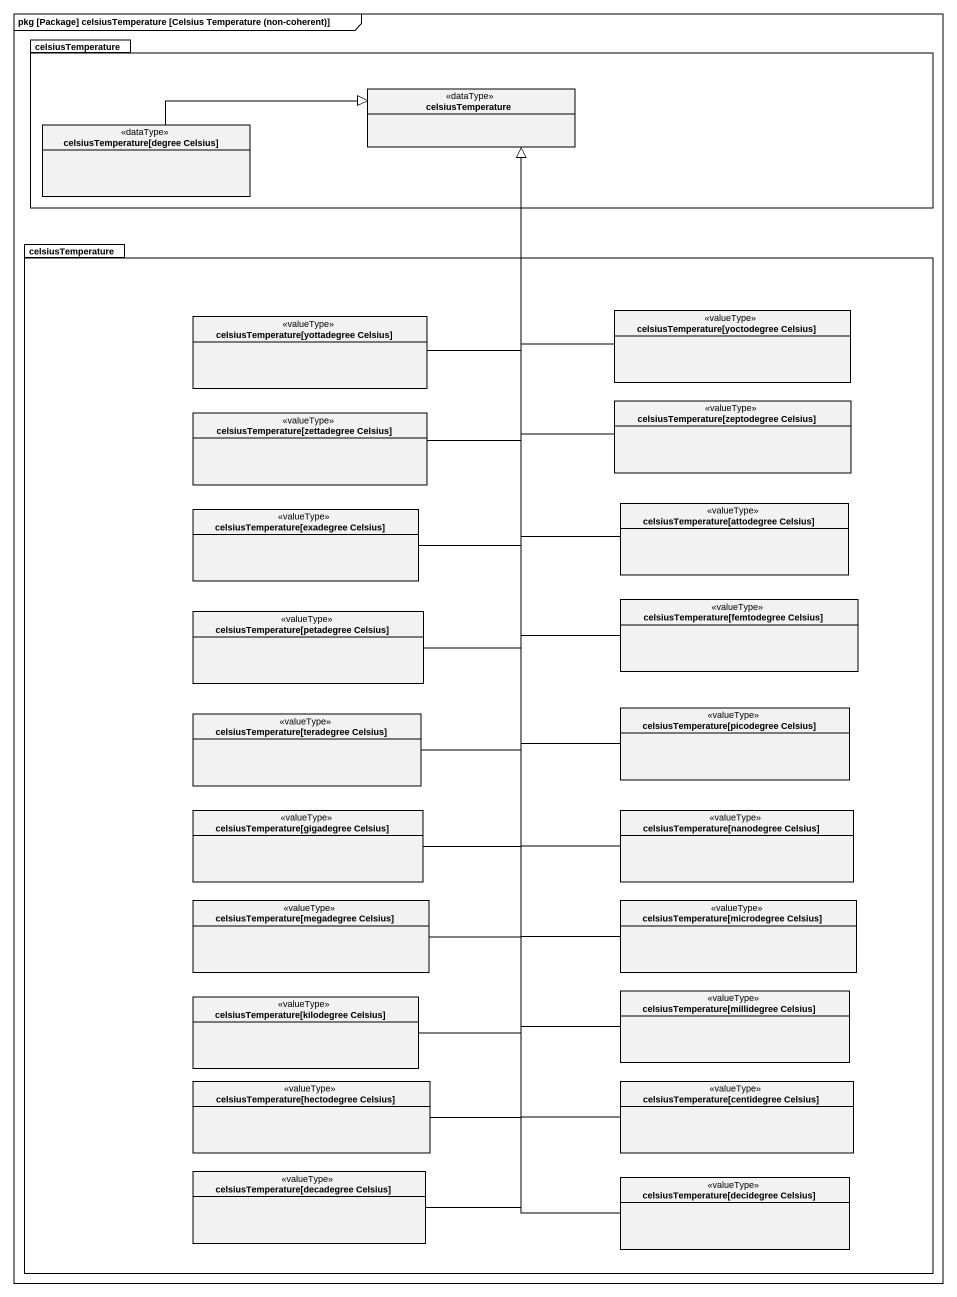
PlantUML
@startuml
mainframe pkg [Package] celsiusTemperature [Celsius Temperature (non-coherent)]
hide circle
hide empty members
package celsiusTemperature {
  class "celsiusTemperature" as celsiusTemperature_2 <<dataType>>
  class "celsiusTemperature[degree Celsius]" as celsiusTemperature_degree <<dataType>>
}
package "celsiusTemperature" as celsiusTemperature_3 {
  class "celsiusTemperature[yottadegree Celsius]" as celsiusTemperature_4 <<valueType>>
  class "celsiusTemperature[yoctodegree Celsius]" as celsiusTemperature_5 <<valueType>>
  class "celsiusTemperature[zettadegree Celsius]" as celsiusTemperature_6 <<valueType>>
  class "celsiusTemperature[zeptodegree Celsius]" as celsiusTemperature_7 <<valueType>>
  class "celsiusTemperature[exadegree Celsius]" as celsiusTemperature_8 <<valueType>>
  class "celsiusTemperature[attodegree Celsius]" as celsiusTemperature_9 <<valueType>>
  class "celsiusTemperature[petadegree Celsius]" as celsiusTemperature_10 <<valueType>>
  class "celsiusTemperature[femtodegree Celsius]" as celsiusTemperature_11 <<valueType>>
  class "celsiusTemperature[teradegree Celsius]" as celsiusTemperature_12 <<valueType>>
  class "celsiusTemperature[picodegree Celsius]" as celsiusTemperature_13 <<valueType>>
  class "celsiusTemperature[gigadegree Celsius]" as celsiusTemperature_14 <<valueType>>
  class "celsiusTemperature[nanodegree Celsius]" as celsiusTemperature_15 <<valueType>>
  class "celsiusTemperature[megadegree Celsius]" as celsiusTemperature_16 <<valueType>>
  class "celsiusTemperature[microdegree Celsius]" as celsiusTemperature_17 <<valueType>>
  class "celsiusTemperature[kilodegree Celsius]" as celsiusTemperature_18 <<valueType>>
  class "celsiusTemperature[millidegree Celsius]" as celsiusTemperature_19 <<valueType>>
  class "celsiusTemperature[hectodegree Celsius]" as celsiusTemperature_20 <<valueType>>
  class "celsiusTemperature[centidegree Celsius]" as celsiusTemperature_21 <<valueType>>
  class "celsiusTemperature[decadegree Celsius]" as celsiusTemperature_22 <<valueType>>
  class "celsiusTemperature[decidegree Celsius]" as celsiusTemperature_23 <<valueType>>
}
celsiusTemperature_degree -right-|> celsiusTemperature_2
celsiusTemperature_4 -up-|> celsiusTemperature_2
celsiusTemperature_5 -up-|> celsiusTemperature_2
celsiusTemperature_6 -up-|> celsiusTemperature_2
celsiusTemperature_7 -up-|> celsiusTemperature_2
celsiusTemperature_8 -up-|> celsiusTemperature_2
celsiusTemperature_9 -up-|> celsiusTemperature_2
celsiusTemperature_10 -up-|> celsiusTemperature_2
celsiusTemperature_11 -up-|> celsiusTemperature_2
celsiusTemperature_12 -up-|> celsiusTemperature_2
celsiusTemperature_13 -up-|> celsiusTemperature_2
celsiusTemperature_14 -up-|> celsiusTemperature_2
celsiusTemperature_15 -up-|> celsiusTemperature_2
celsiusTemperature_16 -up-|> celsiusTemperature_2
celsiusTemperature_17 -up-|> celsiusTemperature_2
celsiusTemperature_18 -up-|> celsiusTemperature_2
celsiusTemperature_19 -up-|> celsiusTemperature_2
celsiusTemperature_20 -up-|> celsiusTemperature_2
celsiusTemperature_21 -up-|> celsiusTemperature_2
celsiusTemperature_22 -up-|> celsiusTemperature_2
celsiusTemperature_23 -up-|> celsiusTemperature_2
@enduml
